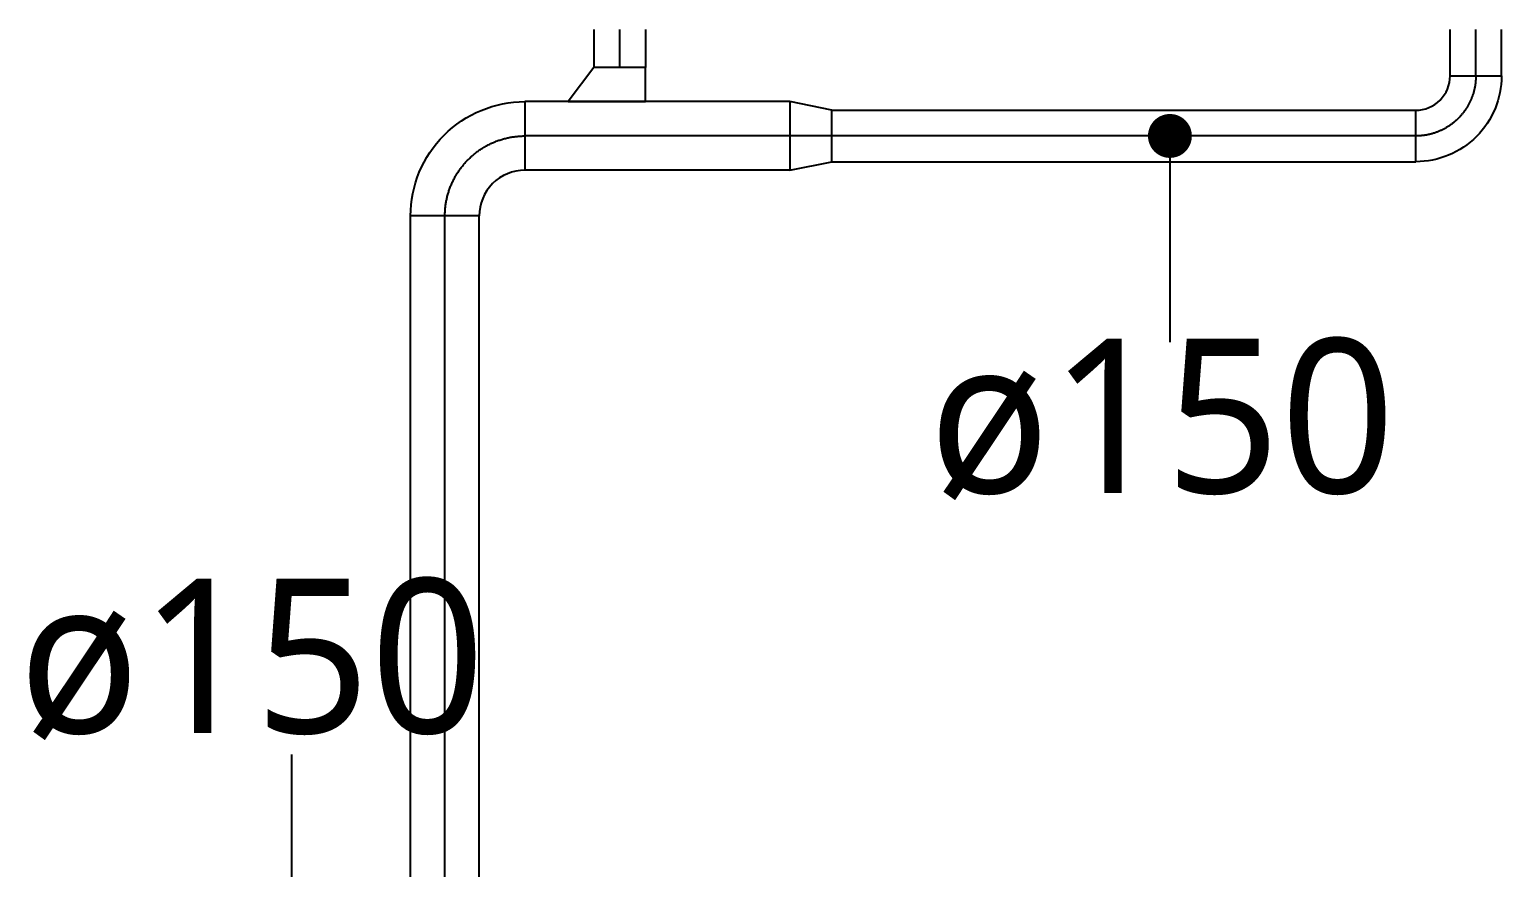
# Model space of a CAD drawing. Header units: millimetres. Extents: x 61566 to 667441, y 0 to 118800.
# Drawn here: x 268493 to 272784, y 57707 to 60150 of the extents above; entities that cross this region are included whole.
import ezdxf

# ---------------------------------------------------------------- set-up
doc = ezdxf.new("R2010")
doc.units = ezdxf.units.MM
doc.header["$LTSCALE"] = 200
doc.linetypes.add('CENTER', pattern=[50.8, 31.75, -6.35, 6.35, -6.35])
for name, color, linetype in [('DUCT', 7, 'Continuous'), ('TEXT', 3, 'Continuous'), ('환기(RA)', 2, 'Continuous'), ('환기(SA)', 3, 'Continuous')]:
    doc.layers.add(name, color=color, linetype=linetype)
doc.styles.add('LG전자', font='malgun.ttf')

# ---------------------------------------------------------------- blocks, each defined once
blk = doc.blocks.new('ELBOW_90_150')
at = {"layer": 'DUCT', "color": 0}
blk.add_lwpolyline([(175, 250, 0.414214), (-75, 0), (75, 0, -0.414214), (175, 100), (175, 250)], format="xyb", dxfattribs=at)
at = {"layer": 'DUCT', "color": 1, "linetype": 'CENTER'}
blk.add_arc((175, 0), 175, 90, 180, dxfattribs=at)
blk = doc.blocks.new('레듀서1')
at = {"layer": '환기(SA)', "color": 0}
blk.add_lwpolyline([(-23.3, 122.8), (176.7, 122.8), (151.7, 0), (1.7, 0)], close=True, dxfattribs=at)

msp = doc.modelspace()

# ---------------------------------------------------------------- linework, layer by layer
at = {"layer": 'TEXT', "color": 1}
for p, q in [((271817.2, 59839.5), (271817.2, 59238.7, 0)), ((269257.5, 57432.7), (269257.5, 58036.2, 0))]:
    msp.add_line(p, q, dxfattribs=at)
at = {"layer": 'TEXT', "color": 1, "const_width": 64}
msp.add_lwpolyline([(271849.2, 59839.5, -1), (271785.2, 59839.5, -1)], format="xyb", close=True, dxfattribs=at)
at = {"layer": '환기(RA)'}
for p, q in [((270138.1, 60150), (270138.1, 60039.5)), ((270288.1, 60150), (270288.1, 60039.5)), ((272633.9, 60014.5), (272633.9, 60150)), ((272783.9, 60014.5), (272783.9, 60150)), ((270709.1, 59939.5), (269937.2, 59939.5)), ((270831.8, 59914.5), (272533.9, 59914.5)), ((270709.1, 59739.5), (269937.2, 59739.5)), ((270831.8, 59764.5), (272533.9, 59764.5)), ((269603.8, 55759.8), (269603.8, 59606.2)), ((269803.8, 55759.8), (269803.8, 59606.2))]:
    msp.add_line(p, q, dxfattribs=at)
msp.add_lwpolyline([(270288.1, 59939.5), (270288.1, 60039.5), (270138.1, 60039.5), (270063.1, 59939.5)], close=True, dxfattribs=at)
at = {"layer": '환기(SA)', "color": 1, "linetype": 'CENTER'}
for p, q in [((270213.1, 60150), (270213.1, 60039.5)), ((272708.9, 60014.5), (272708.9, 60150)), ((272533.9, 59839.5), (269937.2, 59839.5)), ((269703.8, 55759.8), (269703.8, 59606.2))]:
    msp.add_line(p, q, dxfattribs=at)

# ---------------------------------------------------------------- block references
at = {"layer": '환기(RA)', "xscale": -1}
for name, p, rotation in [('ELBOW_90_150', (272533.9, 59839.5), 270), ('레듀서1', (270831.8, 59916.2), 89.99999999999994)]:
    msp.add_blockref(name, p, dxfattribs=dict(at, rotation=rotation))
at = {"layer": '환기(RA)', "xscale": -1.333333333333333, "yscale": 1.333333333333333, "zscale": 1.333333333333333, "rotation": 89.99999999999994}
msp.add_blockref('ELBOW_90_150', (269937.2, 59839.5), dxfattribs=at)

# ---------------------------------------------------------------- texts
at = {"layer": 'TEXT', "color": 2, "style": 'LG전자'}
for p in [(271113.6, 58798.6, 0), (268460.5, 58099, 0)]:
    msp.add_text('ø150', height=450, dxfattribs=at).set_placement(p)

doc.saveas('drawing.dxf')
